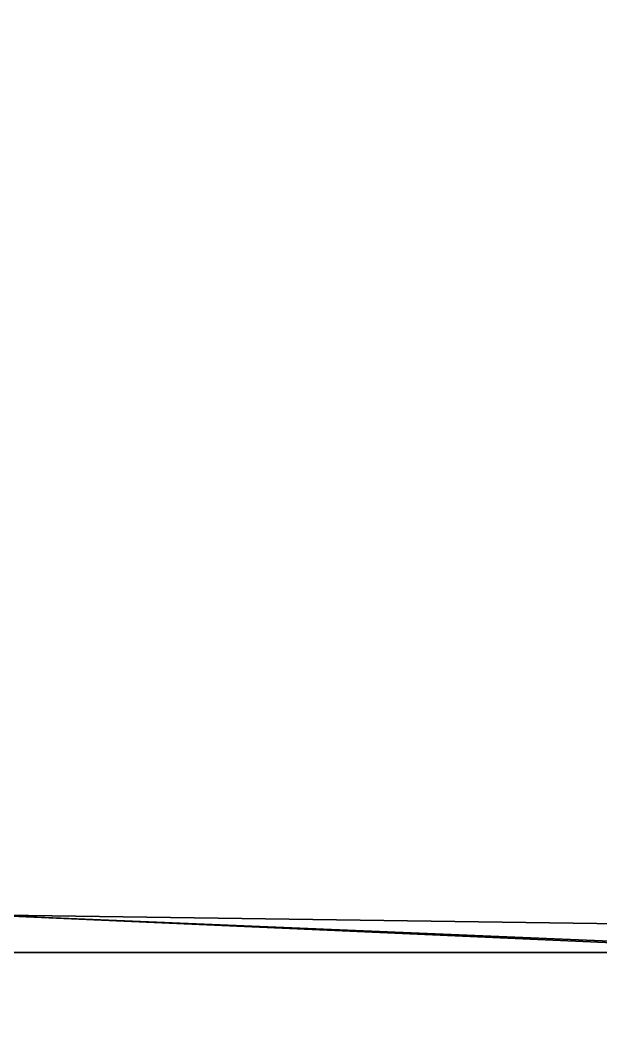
# Model space of a CAD drawing. Header units: millimetres. Extents: x -1.1 to 1.1, y -2.6 to 8.
# Drawn here: x 0.141 to 0.606, y 0.585 to 1.395 of the extents above; entities that cross this region are included whole.
import ezdxf

# ---------------------------------------------------------------- set-up
doc = ezdxf.new("R2010")
doc.units = ezdxf.units.MM
doc.layers.add('base_patch', color=6, linetype='Continuous')

msp = doc.modelspace()

# ---------------------------------------------------------------- linework, layer by layer
for points in [[(0.11, 2.16, 1.47), (0.11, 0.68, 1.69), (0.83, 0.67, 1.6), (0.83, 2.03, 1.4)], [(-0.65, -2.27, 0.41), (-0.65, 1.97485, 0.41), (0.65, 1.97485, 0.41), (0.65, -2.27, 0.41)], [(-0.83, 0.65, 1.69), (0.83, 0.65, 1.69), (0.11, 0.68, 1.69), (-0.11, 0.68, 1.69)], [(0.11, 0.68, 1.69), (0.83, 0.65, 1.69), (0.83, 0.65, 1.69), (0.83, 0.67, 1.6)], [(-0.83, -1.26, 1.69), (0.83, -1.47, 1.69), (0.83, 0.65, 1.69), (-0.83, 0.65, 1.69)]]:
    msp.add_3dface(points)
at = {"layer": 'base_patch'}
for points in [[(0.11, 0.68, 1.69), (-0.11, 0.68, 1.69), (-0.79, 0.65, 1.69), (0.79, 0.65, 1.69)], [(0.11, 0.68, 1.69), (0.11, 0.68, 1.69), (0.79, 0.65, 1.69), (0.83, 0.67, 1.6)], [(0.79, 0.65, 1.69), (-0.79, 0.65, 1.69), (-0.79, -1.26, 1.69), (0.79, -1.47, 1.69)]]:
    msp.add_3dface(points, dxfattribs=at)

doc.saveas('drawing.dxf')
